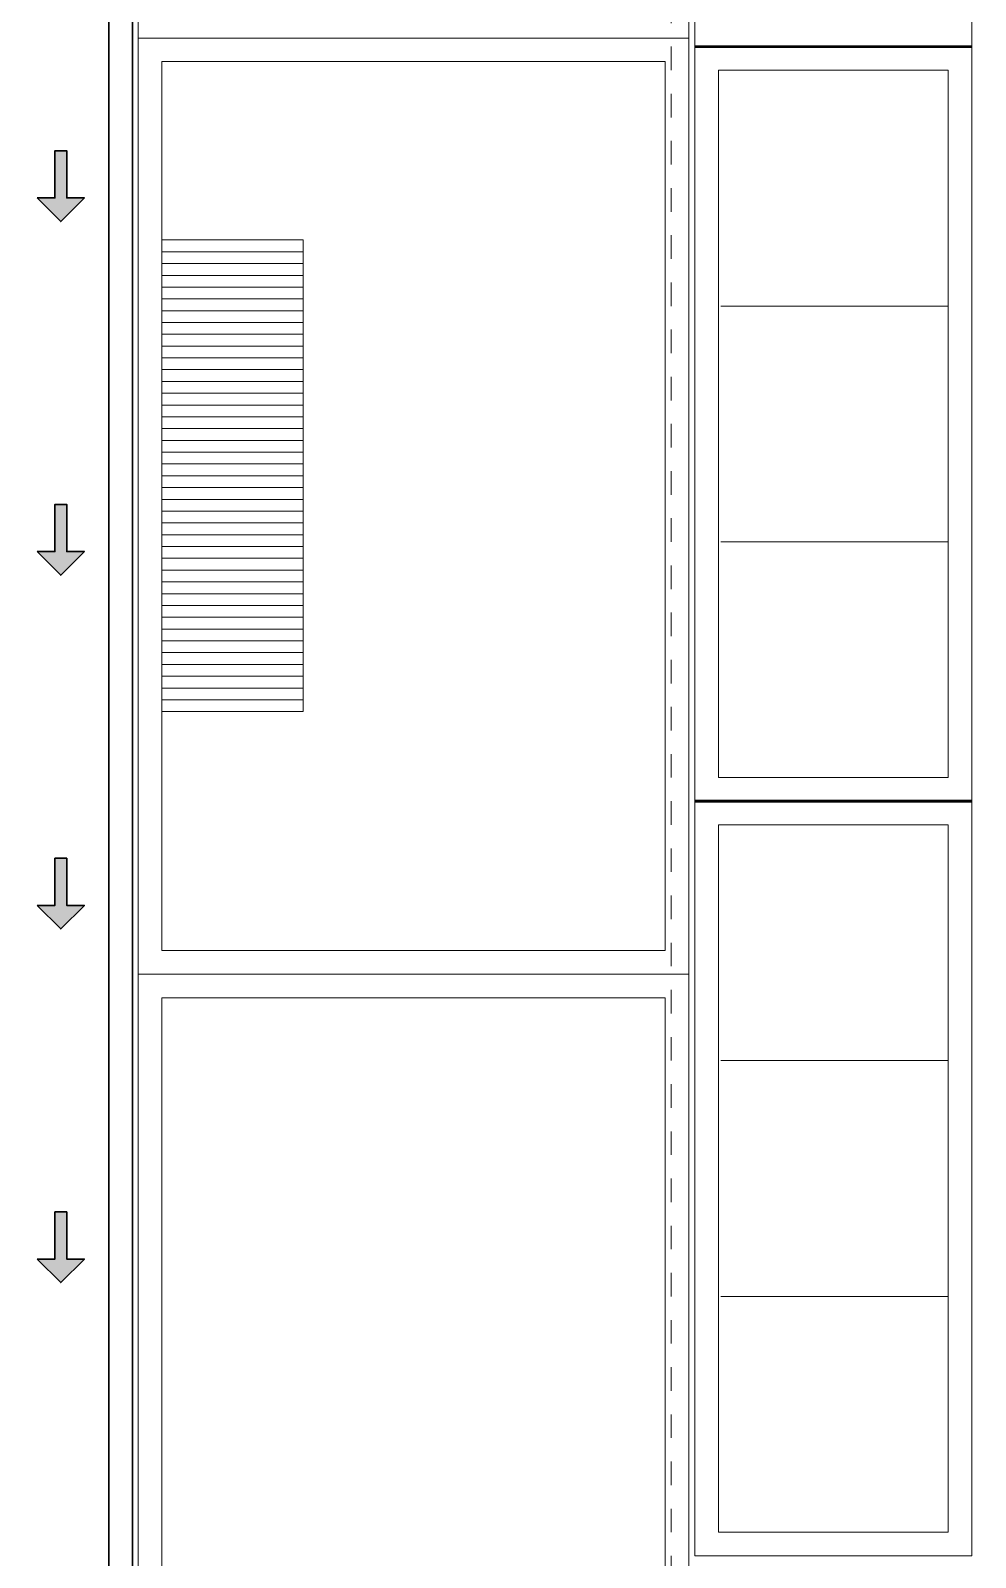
# Model space of a CAD drawing. Header units: metres. Extents: x 349703 to 349913, y 9282546 to 9282694.
# Drawn here: x 349745.07 to 349749.08, y 9282612.52 to 9282619 of the extents above; entities that cross this region are included whole.
import ezdxf

# ---------------------------------------------------------------- set-up
doc = ezdxf.new("R2010")
doc.units = ezdxf.units.M
doc.header["$LTSCALE"] = 0.25
doc.linetypes.add('01 nivel$0$HIDDEN2', pattern=[0.1875, 0.125, -0.0625])
for name, color, linetype, lineweight in [('.', 7, 'Continuous', 0), ('0_ CUNETAS', 160, 'Continuous', 5), ('ARQ-FONDO', 253, 'CONTINUOUS', 9), ('CUNETAS-RED', 5, 'CONTINUOUS', 18)]:
    doc.layers.add(name, color=color, linetype=linetype, lineweight=lineweight)

# ---------------------------------------------------------------- blocks, each defined once
blk = doc.blocks.new('WAKDOQ')
at = {"layer": 'ARQ-FONDO'}
for p, q in [((349595.2826, 9282618.9666), (349597.6175, 9282618.9666)), ((349595.2826, 9282614.9967), (349597.6175, 9282614.9967))]:
    blk.add_line(p, q, dxfattribs=at)
for points in [[(349595.2826, 9282647.2826), (349597.6175, 9282647.2826), (349597.6175, 9282598.1901), (349595.2826, 9282598.1901)], [(349595.3826, 9282618.8666), (349597.5175, 9282618.8666), (349597.5175, 9282615.0967), (349595.3826, 9282615.0967)], [(349595.3826, 9282614.8967), (349597.5175, 9282614.8967), (349597.5175, 9282611.1268), (349595.3826, 9282611.1268)]]:
    blk.add_lwpolyline(points, close=True, dxfattribs=at)
blk = doc.blocks.new('VEREDA ADMINISTRACION')
at = {"layer": 'ARQ-FONDO', "lineweight": 5}
for p, q in [((350144.6908, 9282386.5393), (350144.6908, 9282389.5393)), ((350145.6658, 9282389.5393), (350144.6908, 9282389.5393)), ((350145.6658, 9282389.5393), (350145.6658, 9282386.5393)), ((350145.6658, 9282388.5393), (350144.7019, 9282388.5393)), ((350145.6658, 9282387.5393), (350144.7019, 9282387.5393)), ((350145.6658, 9282386.5393), (350144.6908, 9282386.5393)), ((350144.6908, 9282383.3393), (350144.6908, 9282386.3393)), ((350145.6658, 9282386.3393), (350144.6908, 9282386.3393)), ((350145.6658, 9282386.3393), (350145.6658, 9282383.3393)), ((350145.6658, 9282385.3393), (350144.7019, 9282385.3393)), ((350145.6658, 9282384.3393), (350144.7019, 9282384.3393)), ((350145.6658, 9282383.3393), (350144.6908, 9282383.3393))]:
    blk.add_line(p, q, dxfattribs=at)
at = {"layer": 'ARQ-FONDO', "linetype": '01 nivel$0$HIDDEN2', "lineweight": 5}
blk.add_lwpolyline([(350144.4908, 9282393.6693), (350170.2708, 9282393.6693), (350170.2708, 9282381.9393), (350144.4908, 9282381.9393)], close=True, dxfattribs=at)
at = {"layer": 'ARQ-FONDO', "lineweight": 5}
blk.add_lwpolyline([(350145.7658, 9282392.3693), (350145.7658, 9282383.2393), (350144.5908, 9282383.2393), (350144.5908, 9282392.3693)], close=True, dxfattribs=at)
at = {"layer": 'ARQ-FONDO', "const_width": 0.0125}
for points in [[(350144.5908, 9282389.6393), (350145.7658, 9282389.6393)], [(350144.5908, 9282386.4393), (350145.7658, 9282386.4393)]]:
    blk.add_lwpolyline(points, dxfattribs=at)
blk = doc.blocks.new('BANCA PATIOS')
at = {"layer": 'ARQ-FONDO', "flags": 128}
for points in [[(348211.5858, 9282636.8534), (348213.5858, 9282636.8534), (348213.5858, 9282637.4534), (348211.5858, 9282637.4534), (348211.5858, 9282636.8534)], [(348211.6358, 9282637.4534), (348211.6358, 9282636.8534)], [(348211.6858, 9282637.4534), (348211.6858, 9282636.8534)], [(348211.7358, 9282637.4534), (348211.7358, 9282636.8534)], [(348211.7858, 9282637.4534), (348211.7858, 9282636.8534)], [(348211.8358, 9282637.4534), (348211.8358, 9282636.8534)], [(348211.8858, 9282637.4534), (348211.8858, 9282636.8534)], [(348211.9358, 9282637.4534), (348211.9358, 9282636.8534)], [(348211.9858, 9282637.4534), (348211.9858, 9282636.8534)], [(348212.0358, 9282637.4534), (348212.0358, 9282636.8534)], [(348212.0858, 9282637.4534), (348212.0858, 9282636.8534)], [(348212.1358, 9282637.4534), (348212.1358, 9282636.8534)], [(348212.1858, 9282637.4534), (348212.1858, 9282636.8534)], [(348212.2358, 9282637.4534), (348212.2358, 9282636.8534)], [(348212.2858, 9282637.4534), (348212.2858, 9282636.8534)], [(348212.3358, 9282637.4534), (348212.3358, 9282636.8534)], [(348212.3858, 9282637.4534), (348212.3858, 9282636.8534)], [(348212.4358, 9282637.4534), (348212.4358, 9282636.8534)], [(348212.4858, 9282637.4534), (348212.4858, 9282636.8534)], [(348212.5358, 9282637.4534), (348212.5358, 9282636.8534)], [(348212.5858, 9282637.4534), (348212.5858, 9282636.8534)], [(348212.6358, 9282637.4534), (348212.6358, 9282636.8534)], [(348212.6858, 9282637.4534), (348212.6858, 9282636.8534)], [(348212.7358, 9282637.4534), (348212.7358, 9282636.8534)], [(348212.7858, 9282637.4534), (348212.7858, 9282636.8534)], [(348212.8358, 9282637.4534), (348212.8358, 9282636.8534)], [(348212.8858, 9282637.4534), (348212.8858, 9282636.8534)], [(348212.9358, 9282637.4534), (348212.9358, 9282636.8534)], [(348212.9858, 9282637.4534), (348212.9858, 9282636.8534)], [(348213.0358, 9282637.4534), (348213.0358, 9282636.8534)], [(348213.0858, 9282637.4534), (348213.0858, 9282636.8534)], [(348213.1358, 9282637.4534), (348213.1358, 9282636.8534)], [(348213.1858, 9282637.4534), (348213.1858, 9282636.8534)], [(348213.2358, 9282637.4534), (348213.2358, 9282636.8534)], [(348213.2858, 9282637.4534), (348213.2858, 9282636.8534)], [(348213.3358, 9282637.4534), (348213.3358, 9282636.8534)], [(348213.3858, 9282637.4534), (348213.3858, 9282636.8534)], [(348213.4358, 9282637.4534), (348213.4358, 9282636.8534)], [(348213.4858, 9282637.4534), (348213.4858, 9282636.8534)], [(348213.5358, 9282637.4534), (348213.5358, 9282636.8534)]]:
    blk.add_lwpolyline(points, dxfattribs=at)
blk = doc.blocks.new('*U2188')
at = {"layer": '.', "lineweight": 30}
h = blk.add_hatch(color=1, dxfattribs=at)
h.dxf.hatch_style = 1
h.paths.add_polyline_path([(-0.025, -0.05), (-0.1, -0.05), (0, -0.15), (0.1, -0.05), (0.025, -0.05), (0.025, 0.15), (-0.025, 0.15)])
at = {"layer": '0_ CUNETAS', "color": 1, "lineweight": 30}
blk.add_lwpolyline([(-0.1, -0.05), (-0.025, -0.05), (-0.025, 0.15), (0.025, 0.15), (0.025, -0.05), (0.1, -0.05), (0, -0.15)], close=True, dxfattribs=at)
blk = doc.blocks.new('*U2186')
at = {"layer": '0_ CUNETAS', "color": 0, "linetype": 'ByBlock', "lineweight": -2, "transparency": 16777216}
for p in [(0, 48), (0, 46.5), (0, 45), (0, 43.5)]:
    blk.add_blockref('*U2188', p, dxfattribs=at)
blk = doc.blocks.new('drenaje')
at = {"layer": 'CUNETAS-RED', "lineweight": 30}
for p, q in [((27.35, -33.1856), (27.35, -56.8363)), ((27.25, -33.9042), (27.25, -56.8363)), ((27.25, -56.8363), (27.25, -77.0477)), ((27.35, -56.8363), (27.35, -77.0477))]:
    blk.add_line(p, q, dxfattribs=at)
at = {"layer": 'CUNETAS-RED', "lineweight": 30, "flags": 128}
blk.add_lwpolyline([(26.85, -18.9818), (27.25, -18.9818), (27.25, -77.0477), (26.85, -77.0477), (26.85, -18.9818)], dxfattribs=at)
at = {"layer": 'CUNETAS-RED', "lineweight": 0}
blk.add_blockref('*U2186', (27.0465, -105.1993), dxfattribs=at)

msp = doc.modelspace()

# ---------------------------------------------------------------- block references
at = {"layer": 'ARQ-FONDO'}
for name, p in [('WAKDOQ', (150.2487, 0)), ('VEREDA ADMINISTRACION', (-396.6992, 229.2907))]:
    msp.add_blockref(name, p, dxfattribs=at)
at = {"layer": 'ARQ-FONDO', "rotation": 270}
msp.add_blockref('BANCA PATIOS', (-8932891.2222, 9630829.696), dxfattribs=at)
at = {"layer": 'CUNETAS-RED', "lineweight": 30}
msp.add_blockref('drenaje', (349718.1559, 9282675.5378), dxfattribs=at)

doc.saveas('drawing.dxf')
